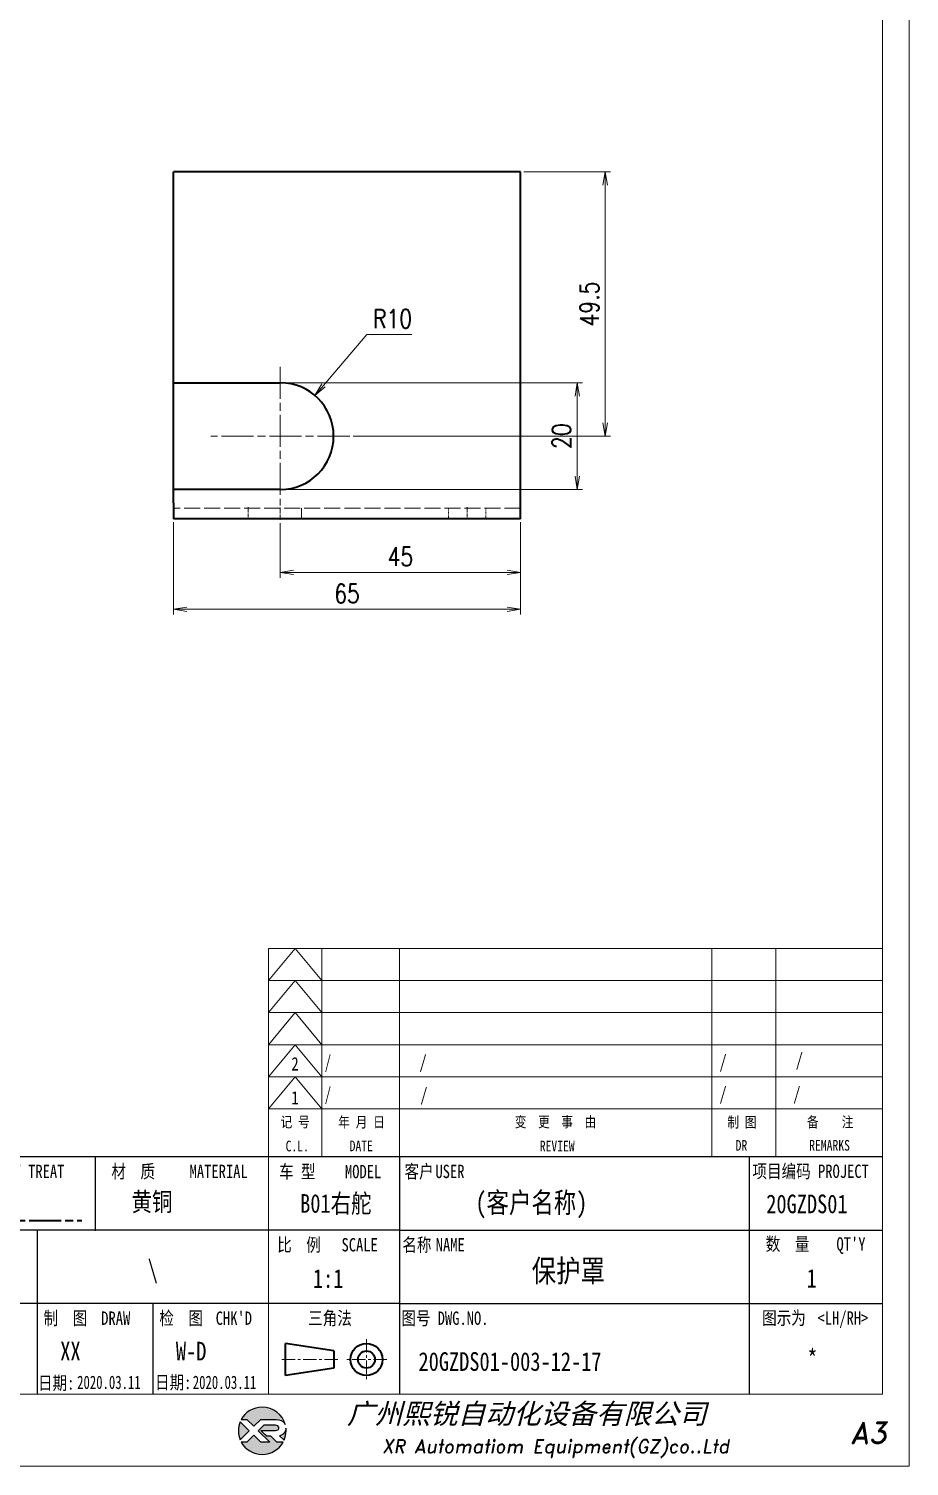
# Model space of a CAD drawing. Header units: inches. Extents: x 269 to 10986, y 1043 to 4337.
# Drawn here: x 7884.3 to 8049.2, y 1711.2 to 1980.6 of the extents above; entities that cross this region are included whole.
import ezdxf
from ezdxf.enums import TextEntityAlignment as Align

# ---------------------------------------------------------------- set-up
doc = ezdxf.new("R2010")
doc.units = ezdxf.units.IN
doc.header["$MEASUREMENT"] = 0
for name, pattern in [('AM_ISO02W050x2', [3.75, 3, -0.75]), ('AM_ISO08W050x2', [9, 6, -0.75, 1.5, -0.75]), ('CENTER', [2, 1.25, -0.25, 0.25, -0.25])]:
    doc.linetypes.add(name, pattern=pattern)
for name, color, linetype in [('DIM', 3, 'Continuous'), ('layer 1', 7, 'Continuous'), ('图\\M+19E79\\M+195B6\\M+18E9A', 7, 'Continuous'), ('图号', 7, 'Continuous'), ('图名', 7, 'Continuous'), ('数量', 7, 'Continuous'), ('材质', 7, 'Continuous'), ('表面处理', 7, 'Continuous'), ('车型', 7, 'Continuous')]:
    doc.layers.add(name, color=color, linetype=linetype)
for name, color, linetype, lineweight in [('中心线', 2, 'AM_ISO08W050x2', 18), ('图框', 7, 'Continuous', 18), ('标注线', 3, 'Continuous', 18), ('粗实线', 7, 'Continuous', 35), ('粗点划线', 6, 'AM_ISO08W050x2', 35), ('虚线', 1, 'AM_ISO02W050x2', 18)]:
    doc.layers.add(name, color=color, linetype=linetype, lineweight=lineweight)
doc.layers.add('打印', color=7, linetype='Continuous', lineweight=15, plot=False)
doc.layers.add('打印-禁用', color=7, linetype='Continuous', lineweight=15, plot=False)
doc.styles.add('DIM', font='romans.shx', dxfattribs={"width": 0.8, "bigfont": 'bigfont.shx'})
doc.styles.add('STYLE1', font='')
doc.styles.add('国标', font='simfang.ttf', dxfattribs={"width": 0.8})
doc.styles.add('标题\\M+18E9A', font='romand.shx', dxfattribs={"oblique": 10, "bigfont": 'bigfont.shx'})
doc.styles.get('STYLE1').set_extended_font_data('SimSun')
doc.dimstyles.new('XR 1-1$0', dxfattribs={"dimtxt": 3.5, "dimasz": 2.5, "dimexe": 1, "dimexo": 0.625, "dimgap": 1.2, "dimtad": 1, "dimzin": 9, "dimdsep": 46, "dimtxsty": 'DIM', "dimblk": 'OPEN', "dimcen": 0, "dimclrd": 8, "dimclre": 8, "dimclrt": 2, "dimazin": 2, "dimtfac": 0.5, "dimtmove": 0, "dimatfit": 3, "dimldrblk": 'OPEN', "dimfxl": 0, "dimtolj": 2, "dimlwd": 18, "dimlwe": 18, "dimarcsym": 0})
doc.dimstyles.new('XR 1-1$4', dxfattribs={"dimtxt": 3.5, "dimasz": 2.5, "dimexe": 1, "dimexo": 0.625, "dimgap": 1.2, "dimtad": 1, "dimtoh": 1, "dimdsep": 46, "dimtxsty": 'DIM', "dimblk": 'OPEN', "dimcen": 0, "dimclrd": 8, "dimclre": 8, "dimclrt": 2, "dimazin": 2, "dimtfac": 0.5, "dimtofl": 0, "dimtmove": 0, "dimatfit": 3, "dimldrblk": 'OPEN', "dimfxl": 0, "dimtolj": 2, "dimlwd": 18, "dimlwe": 18, "dimarcsym": 0})

# ---------------------------------------------------------------- blocks, each defined once
blk = doc.blocks.new('XR')
at = {"true_color": 0xfc8000}
h = blk.add_hatch(color=30, dxfattribs=at)
h.set_gradient(color1=(252, 128, 0), rotation=240, one_color=1, tint=1, name='INVCURVED')
edge = h.paths.add_edge_path()
edge.add_spline(control_points=[(-434.18, -5928.47), (-433.9, -5928.74), (-433.63, -5929.01), (-433.63, -5929.01), (-433.63, -5929.01), (-433.63, -5929.01), (-433.36, -5928.74), (-433.09, -5928.47)], knot_values=[0.5625, 0.5625, 0.5625, 0.5625, 0.625, 0.625, 0.625, 0.625, 0.6875, 0.6875, 0.6875, 0.6875], degree=3, periodic=0)
edge.add_spline(control_points=[(-433.09, -5928.47), (-432.82, -5928.2), (-432.54, -5927.93), (-432.54, -5927.93), (-432.54, -5927.93), (-432.54, -5927.93), (-432.04, -5927.93), (-431.53, -5927.93)], knot_values=[0.4375, 0.4375, 0.4375, 0.4375, 0.5, 0.5, 0.5, 0.5, 0.5625, 0.5625, 0.5625, 0.5625], degree=3, periodic=0)
edge.add_spline(control_points=[(-431.53, -5927.93), (-431.03, -5927.93), (-430.52, -5927.93), (-430.52, -5927.93), (-430.52, -5927.93), (-430, -5927.93), (-429.43, -5927.96), (-429.01, -5928.33)], knot_values=[0.25, 0.25, 0.25, 0.25, 0.3125, 0.3125, 0.3125, 0.3125, 0.4375, 0.4375, 0.4375, 0.4375], degree=3, periodic=0)
edge.add_spline(control_points=[(-429.01, -5928.33), (-428.88, -5928.44), (-428.78, -5928.59), (-428.71, -5928.75)], knot_values=[0.125, 0.125, 0.125, 0.125, 0.25, 0.25, 0.25, 0.25], degree=3, periodic=0)
edge.add_spline(control_points=[(-428.71, -5928.75), (-429.13, -5927.18), (-430.58, -5926.02), (-432.31, -5926.02)], knot_values=[0, 0, 0, 0, 0.125, 0.125, 0.125, 0.125], degree=3, periodic=0)
edge.add_spline(control_points=[(-432.31, -5926.02), (-433.72, -5926.02), (-434.94, -5926.79), (-435.58, -5927.93)], knot_values=[0.875, 0.875, 0.875, 0.875, 1, 1, 1, 1], degree=3, periodic=0)
edge.add_spline(control_points=[(-435.58, -5927.93), (-435.58, -5927.93), (-434.72, -5927.93), (-434.72, -5927.93), (-434.72, -5927.93), (-434.72, -5927.93), (-434.45, -5928.2), (-434.18, -5928.47)], knot_values=[0.6875, 0.6875, 0.6875, 0.6875, 0.8125, 0.8125, 0.8125, 0.8125, 0.875, 0.875, 0.875, 0.875], degree=3, periodic=0)
edge = h.paths.add_edge_path()
edge.add_spline(control_points=[(-434.79, -5929.26), (-435.04, -5929.02), (-435.34, -5928.72), (-435.54, -5928.53)], knot_values=[0.562504, 0.562504, 0.562504, 0.562504, 0.656252, 0.656252, 0.656252, 0.656252], degree=3, periodic=0)
edge.add_spline(control_points=[(-435.54, -5928.53), (-435.67, -5928.4), (-435.76, -5928.31), (-435.76, -5928.31), (-435.76, -5928.31), (-435.94, -5928.74), (-436.03, -5929.21), (-436.03, -5929.71)], knot_values=[0.25, 0.25, 0.25, 0.25, 0.312504, 0.312504, 0.312504, 0.312504, 0.562504, 0.562504, 0.562504, 0.562504], degree=3, periodic=0)
edge.add_spline(control_points=[(-436.03, -5929.71), (-436.03, -5930.2), (-435.94, -5930.67), (-435.76, -5931.1), (-435.76, -5931.1), (-435.4, -5930.75), (-435.05, -5930.4)], knot_values=[0.874998, 0.874998, 0.874998, 0.874998, 1.124998, 1.124998, 1.124998, 1.25, 1.25, 1.25, 1.25], degree=3, periodic=0)
edge.add_spline(control_points=[(-435.05, -5930.4), (-434.7, -5930.05), (-434.34, -5929.71), (-434.34, -5929.71), (-434.34, -5929.71), (-434.34, -5929.71), (-434.34, -5929.71), (-434.34, -5929.71)], knot_values=[0.749878, 0.749878, 0.749878, 0.749878, 0.874875, 0.874875, 0.874875, 0.874875, 0.874998, 0.874998, 0.874998, 0.874998], degree=3, periodic=0)
edge.add_spline(control_points=[(-434.34, -5929.71), (-434.34, -5929.71), (-434.34, -5929.71), (-434.34, -5929.71)], knot_values=[0.749634, 0.749634, 0.749634, 0.749634, 0.749817, 0.749817, 0.749817, 0.749817], degree=3, periodic=0)
edge.add_spline(control_points=[(-434.35, -5929.7), (-434.35, -5929.7), (-434.35, -5929.7), (-434.35, -5929.7)], knot_values=[0.738281, 0.738281, 0.738281, 0.738281, 0.742188, 0.742188, 0.742188, 0.742188], degree=3, periodic=0)
edge.add_spline(control_points=[(-434.35, -5929.7), (-434.36, -5929.69), (-434.37, -5929.68), (-434.38, -5929.67)], knot_values=[0.726563, 0.726563, 0.726563, 0.726563, 0.738281, 0.738281, 0.738281, 0.738281], degree=3, periodic=0)
edge.add_spline(control_points=[(-434.38, -5929.67), (-434.38, -5929.66), (-434.39, -5929.65), (-434.4, -5929.65)], knot_values=[0.718751, 0.718751, 0.718751, 0.718751, 0.726563, 0.726563, 0.726563, 0.726563], degree=3, periodic=0)
edge.add_spline(control_points=[(-434.4, -5929.65), (-434.42, -5929.63), (-434.45, -5929.6), (-434.47, -5929.58)], knot_values=[0.703126, 0.703126, 0.703126, 0.703126, 0.718751, 0.718751, 0.718751, 0.718751], degree=3, periodic=0)
edge.add_spline(control_points=[(-434.47, -5929.58), (-434.5, -5929.55), (-434.53, -5929.52), (-434.56, -5929.49)], knot_values=[0.687501, 0.687501, 0.687501, 0.687501, 0.703126, 0.703126, 0.703126, 0.703126], degree=3, periodic=0)
edge.add_spline(control_points=[(-434.56, -5929.49), (-434.63, -5929.42), (-434.71, -5929.35), (-434.79, -5929.26)], knot_values=[0.656252, 0.656252, 0.656252, 0.656252, 0.687501, 0.687501, 0.687501, 0.687501], degree=3, periodic=0)
at = {"true_color": 0x0348ff}
h = blk.add_hatch(color=160, dxfattribs=at)
h.set_gradient(color1=(3, 72, 255), color2=(0, 41, 153), one_color=1, tint=0.3, name='HEMISPHERICAL')
edge = h.paths.add_edge_path()
edge.add_spline(control_points=[(-432.54, -5929.67), (-432.26, -5929.95), (-431.94, -5930.23), (-431.66, -5930.51), (-431.66, -5930.51), (-431.66, -5930.51), (-431.66, -5930.51), (-431.66, -5930.51)], knot_values=[0.736842, 0.736842, 0.736842, 0.736842, 0.789474, 0.789474, 0.789474, 0.789474, 0.802633, 0.802633, 0.802633, 0.802633], degree=3, periodic=0)
edge.add_spline(control_points=[(-431.66, -5930.51), (-431.65, -5930.51), (-431.65, -5930.52), (-431.65, -5930.52)], knot_values=[0.802633, 0.802633, 0.802633, 0.802633, 0.815791, 0.815791, 0.815791, 0.815791], degree=3, periodic=0)
edge.add_spline(control_points=[(-431.65, -5930.52), (-431.64, -5930.53), (-431.64, -5930.53), (-431.64, -5930.53)], knot_values=[0.815791, 0.815791, 0.815791, 0.815791, 0.82237, 0.82237, 0.82237, 0.82237], degree=3, periodic=0)
edge.add_spline(control_points=[(-431.64, -5930.53), (-431.64, -5930.53), (-431.64, -5930.53), (-431.63, -5930.54)], knot_values=[0.82237, 0.82237, 0.82237, 0.82237, 0.828949, 0.828949, 0.828949, 0.828949], degree=3, periodic=0)
edge.add_spline(control_points=[(-431.63, -5930.54), (-431.63, -5930.54), (-431.63, -5930.54), (-431.63, -5930.54), (-431.63, -5930.54), (-431.63, -5930.54), (-431.59, -5930.54), (-431.52, -5930.54)], knot_values=[0.841901, 0.841901, 0.841901, 0.841901, 0.842105, 0.842105, 0.842105, 0.842105, 0.855264, 0.855264, 0.855264, 0.855264], degree=3, periodic=0)
edge.add_spline(control_points=[(-431.52, -5930.54), (-431.46, -5930.54), (-431.38, -5930.54), (-431.3, -5930.54)], knot_values=[0.855264, 0.855264, 0.855264, 0.855264, 0.868422, 0.868422, 0.868422, 0.868422], degree=3, periodic=0)
edge.add_spline(control_points=[(-431.3, -5930.54), (-431.26, -5930.54), (-431.22, -5930.54), (-431.18, -5930.54)], knot_values=[0.868422, 0.868422, 0.868422, 0.868422, 0.875, 0.875, 0.875, 0.875], degree=3, periodic=0)
edge.add_spline(control_points=[(-431.18, -5930.54), (-431.14, -5930.54), (-431.1, -5930.54), (-431.07, -5930.54)], knot_values=[0.875, 0.875, 0.875, 0.875, 0.881579, 0.881579, 0.881579, 0.881579], degree=3, periodic=0)
edge.add_spline(control_points=[(-431.07, -5930.54), (-431.05, -5930.54), (-431.04, -5930.54), (-431.03, -5930.54)], knot_values=[0.881579, 0.881579, 0.881579, 0.881579, 0.884869, 0.884869, 0.884869, 0.884869], degree=3, periodic=0)
edge.add_spline(control_points=[(-431.03, -5930.54), (-431.02, -5930.54), (-431, -5930.54), (-431, -5930.54)], knot_values=[0.884869, 0.884869, 0.884869, 0.884869, 0.888158, 0.888158, 0.888158, 0.888158], degree=3, periodic=0)
edge.add_spline(control_points=[(-431, -5930.54), (-430.99, -5930.54), (-430.99, -5930.54), (-430.98, -5930.54)], knot_values=[0.888158, 0.888158, 0.888158, 0.888158, 0.889803, 0.889803, 0.889803, 0.889803], degree=3, periodic=0)
edge.add_spline(control_points=[(-430.98, -5930.54), (-430.98, -5930.54), (-430.98, -5930.54), (-430.97, -5930.54)], knot_values=[0.889803, 0.889803, 0.889803, 0.889803, 0.891447, 0.891447, 0.891447, 0.891447], degree=3, periodic=0)
edge.add_spline(control_points=[(-430.97, -5930.54), (-430.97, -5930.54), (-430.97, -5930.54), (-430.97, -5930.54)], knot_values=[0.891447, 0.891447, 0.891447, 0.891447, 0.89227, 0.89227, 0.89227, 0.89227], degree=3, periodic=0)
edge.add_spline(control_points=[(-430.97, -5930.54), (-430.97, -5930.54), (-430.97, -5930.54), (-430.97, -5930.54)], knot_values=[0.89227, 0.89227, 0.89227, 0.89227, 0.893092, 0.893092, 0.893092, 0.893092], degree=3, periodic=0)
edge.add_spline(control_points=[(-430.97, -5930.54), (-430.97, -5930.54), (-430.97, -5930.54), (-430.97, -5930.54)], knot_values=[0.893092, 0.893092, 0.893092, 0.893092, 0.893503, 0.893503, 0.893503, 0.893503], degree=3, periodic=0)
edge.add_spline(control_points=[(-430.97, -5930.54), (-430.97, -5930.54), (-430.97, -5930.54), (-430.97, -5930.54)], knot_values=[0.893503, 0.893503, 0.893503, 0.893503, 0.893914, 0.893914, 0.893914, 0.893914], degree=3, periodic=0)
edge.add_spline(control_points=[(-430.97, -5930.54), (-430.97, -5930.54), (-430.97, -5930.54), (-430.97, -5930.54)], knot_values=[0.893914, 0.893914, 0.893914, 0.893914, 0.89412, 0.89412, 0.89412, 0.89412], degree=3, periodic=0)
edge.add_spline(control_points=[(-430.97, -5930.54), (-430.97, -5930.54), (-430.97, -5930.54), (-430.97, -5930.54)], knot_values=[0.89412, 0.89412, 0.89412, 0.89412, 0.894326, 0.894326, 0.894326, 0.894326], degree=3, periodic=0)
edge.add_spline(control_points=[(-430.97, -5930.54), (-430.97, -5930.54), (-430.97, -5930.54), (-430.97, -5930.54)], knot_values=[0.894428, 0.894428, 0.894428, 0.894428, 0.894531, 0.894531, 0.894531, 0.894531], degree=3, periodic=0)
edge.add_spline(control_points=[(-430.97, -5930.54), (-430.97, -5930.54), (-430.97, -5930.54), (-430.97, -5930.54)], knot_values=[0.894531, 0.894531, 0.894531, 0.894531, 0.894583, 0.894583, 0.894583, 0.894583], degree=3, periodic=0)
edge.add_spline(control_points=[(-430.97, -5930.54), (-430.97, -5930.54), (-430.97, -5930.54), (-430.97, -5930.54), (-430.97, -5930.54), (-430.97, -5930.54), (-430.73, -5930.78), (-430.49, -5931.01)], knot_values=[0.894685, 0.894685, 0.894685, 0.894685, 0.894737, 0.894737, 0.894737, 0.894737, 0.921052, 0.921052, 0.921052, 0.921052], degree=3, periodic=0)
edge.add_spline(control_points=[(-430.49, -5931.01), (-430.26, -5931.24), (-430.02, -5931.48), (-430.02, -5931.48)], knot_values=[0.921052, 0.921052, 0.921052, 0.921052, 0.947368, 0.947368, 0.947368, 0.947368], degree=3, periodic=0)
edge.add_spline(control_points=[(-430.02, -5931.48), (-430.02, -5931.48), (-430.02, -5931.48), (-430.02, -5931.48)], knot_values=[0.947522, 0.947522, 0.947522, 0.947522, 0.947573, 0.947573, 0.947573, 0.947573], degree=3, periodic=0)
edge.add_spline(control_points=[(-430.02, -5931.48), (-430.02, -5931.48), (-430.02, -5931.48), (-430.02, -5931.48)], knot_values=[0.947573, 0.947573, 0.947573, 0.947573, 0.947676, 0.947676, 0.947676, 0.947676], degree=3, periodic=0)
edge.add_spline(control_points=[(-430.02, -5931.48), (-430.02, -5931.48), (-430.02, -5931.48), (-430.02, -5931.48)], knot_values=[0.947676, 0.947676, 0.947676, 0.947676, 0.947779, 0.947779, 0.947779, 0.947779], degree=3, periodic=0)
edge.add_spline(control_points=[(-430.02, -5931.48), (-430.02, -5931.48), (-430.02, -5931.48), (-430.02, -5931.48)], knot_values=[0.947779, 0.947779, 0.947779, 0.947779, 0.947984, 0.947984, 0.947984, 0.947984], degree=3, periodic=0)
edge.add_spline(control_points=[(-430.02, -5931.48), (-430.02, -5931.48), (-430.02, -5931.48), (-430.02, -5931.48)], knot_values=[0.947984, 0.947984, 0.947984, 0.947984, 0.94819, 0.94819, 0.94819, 0.94819], degree=3, periodic=0)
edge.add_spline(control_points=[(-430.02, -5931.48), (-430.02, -5931.48), (-430.02, -5931.48), (-430.02, -5931.48)], knot_values=[0.94819, 0.94819, 0.94819, 0.94819, 0.948601, 0.948601, 0.948601, 0.948601], degree=3, periodic=0)
edge.add_spline(control_points=[(-430.02, -5931.48), (-430.02, -5931.48), (-430.02, -5931.48), (-430.02, -5931.48)], knot_values=[0.948601, 0.948601, 0.948601, 0.948601, 0.949012, 0.949012, 0.949012, 0.949012], degree=3, periodic=0)
edge.add_spline(control_points=[(-430.02, -5931.48), (-430.02, -5931.48), (-430.01, -5931.48), (-430.01, -5931.48)], knot_values=[0.949012, 0.949012, 0.949012, 0.949012, 0.949834, 0.949834, 0.949834, 0.949834], degree=3, periodic=0)
edge.add_spline(control_points=[(-430.01, -5931.48), (-430.01, -5931.48), (-430.01, -5931.48), (-430.01, -5931.48)], knot_values=[0.949834, 0.949834, 0.949834, 0.949834, 0.950657, 0.950657, 0.950657, 0.950657], degree=3, periodic=0)
edge.add_spline(control_points=[(-430.01, -5931.48), (-430.01, -5931.48), (-430, -5931.48), (-430, -5931.48)], knot_values=[0.950657, 0.950657, 0.950657, 0.950657, 0.952301, 0.952301, 0.952301, 0.952301], degree=3, periodic=0)
edge.add_spline(control_points=[(-430, -5931.48), (-429.99, -5931.48), (-429.98, -5931.48), (-429.98, -5931.48)], knot_values=[0.952301, 0.952301, 0.952301, 0.952301, 0.953946, 0.953946, 0.953946, 0.953946], degree=3, periodic=0)
edge.add_spline(control_points=[(-429.98, -5931.48), (-429.96, -5931.48), (-429.95, -5931.48), (-429.93, -5931.48)], knot_values=[0.953946, 0.953946, 0.953946, 0.953946, 0.957236, 0.957236, 0.957236, 0.957236], degree=3, periodic=0)
edge.add_spline(control_points=[(-429.93, -5931.48), (-429.91, -5931.48), (-429.89, -5931.48), (-429.87, -5931.48)], knot_values=[0.957236, 0.957236, 0.957236, 0.957236, 0.960525, 0.960525, 0.960525, 0.960525], degree=3, periodic=0)
edge.add_spline(control_points=[(-429.87, -5931.48), (-429.82, -5931.48), (-429.77, -5931.48), (-429.71, -5931.48)], knot_values=[0.960525, 0.960525, 0.960525, 0.960525, 0.967104, 0.967104, 0.967104, 0.967104], degree=3, periodic=0)
edge.add_spline(control_points=[(-429.71, -5931.48), (-429.65, -5931.48), (-429.59, -5931.48), (-429.53, -5931.48)], knot_values=[0.967104, 0.967104, 0.967104, 0.967104, 0.973683, 0.973683, 0.973683, 0.973683], degree=3, periodic=0)
edge.add_spline(control_points=[(-429.53, -5931.48), (-429.41, -5931.48), (-429.29, -5931.48), (-429.19, -5931.48)], knot_values=[0.973683, 0.973683, 0.973683, 0.973683, 0.98684, 0.98684, 0.98684, 0.98684], degree=3, periodic=0)
edge.add_spline(control_points=[(-429.19, -5931.48), (-429.1, -5931.48), (-429.04, -5931.48), (-429.04, -5931.48), (-429.67, -5932.62), (-430.9, -5933.39), (-432.31, -5933.39)], knot_values=[0.98684, 0.98684, 0.98684, 0.98684, 1, 1, 1, 1.052632, 1.052632, 1.052632, 1.052632], degree=3, periodic=0)
edge.add_spline(control_points=[(-432.31, -5933.39), (-433.72, -5933.39), (-434.94, -5932.62), (-435.58, -5931.48), (-435.58, -5931.48), (-435.58, -5931.48), (-435.36, -5931.48), (-435.15, -5931.48)], knot_values=[0.052632, 0.052632, 0.052632, 0.052632, 0.105263, 0.105263, 0.105263, 0.105263, 0.131579, 0.131579, 0.131579, 0.131579], degree=3, periodic=0)
edge.add_spline(control_points=[(-435.15, -5931.48), (-434.93, -5931.48), (-434.72, -5931.48), (-434.72, -5931.48), (-434.72, -5931.48), (-434.72, -5931.48), (-434.45, -5931.21), (-434.18, -5930.94)], knot_values=[0.131579, 0.131579, 0.131579, 0.131579, 0.157895, 0.157895, 0.157895, 0.157895, 0.184211, 0.184211, 0.184211, 0.184211], degree=3, periodic=0)
edge.add_spline(control_points=[(-434.18, -5930.94), (-433.9, -5930.67), (-433.63, -5930.4), (-433.63, -5930.4), (-433.63, -5930.4), (-433.63, -5930.4), (-433.36, -5930.67), (-433.09, -5930.94)], knot_values=[0.184211, 0.184211, 0.184211, 0.184211, 0.210526, 0.210526, 0.210526, 0.210526, 0.236842, 0.236842, 0.236842, 0.236842], degree=3, periodic=0)
edge.add_spline(control_points=[(-433.09, -5930.94), (-432.82, -5931.21), (-432.54, -5931.48), (-432.54, -5931.48), (-432.54, -5931.48), (-432.54, -5931.48), (-432.19, -5931.48), (-431.83, -5931.48)], knot_values=[0.236842, 0.236842, 0.236842, 0.236842, 0.263158, 0.263158, 0.263158, 0.263158, 0.289474, 0.289474, 0.289474, 0.289474], degree=3, periodic=0)
edge.add_spline(control_points=[(-431.83, -5931.48), (-431.48, -5931.48), (-431.12, -5931.48), (-431.12, -5931.48), (-431.12, -5931.48), (-431.12, -5931.48), (-431.57, -5931.03), (-432.02, -5930.59)], knot_values=[0.289474, 0.289474, 0.289474, 0.289474, 0.315789, 0.315789, 0.315789, 0.315789, 0.342105, 0.342105, 0.342105, 0.342105], degree=3, periodic=0)
edge.add_spline(control_points=[(-432.02, -5930.59), (-432.47, -5930.15), (-432.92, -5929.71), (-432.92, -5929.71), (-432.92, -5929.71), (-432.92, -5929.71), (-432.71, -5929.5), (-432.5, -5929.29)], knot_values=[0.342105, 0.342105, 0.342105, 0.342105, 0.368421, 0.368421, 0.368421, 0.368421, 0.394737, 0.394737, 0.394737, 0.394737], degree=3, periodic=0)
edge.add_spline(control_points=[(-432.5, -5929.29), (-432.3, -5929.09), (-432.09, -5928.88), (-432.09, -5928.88)], knot_values=[0.394737, 0.394737, 0.394737, 0.394737, 0.421053, 0.421053, 0.421053, 0.421053], degree=3, periodic=0)
edge.add_spline(control_points=[(-432.09, -5928.88), (-432.09, -5928.88), (-432.06, -5928.86), (-432.06, -5928.86)], knot_values=[0.421053, 0.421053, 0.421053, 0.421053, 0.473684, 0.473684, 0.473684, 0.473684], degree=3, periodic=0)
edge.add_spline(control_points=[(-432.06, -5928.86), (-432.06, -5928.86), (-432.06, -5928.86), (-432.06, -5928.86), (-432.06, -5928.86), (-432.06, -5928.86), (-430.4, -5928.86), (-430.26, -5928.86)], knot_values=[0.473684, 0.473684, 0.473684, 0.473684, 0.473684, 0.473684, 0.473684, 0.473684, 0.526316, 0.526316, 0.526316, 0.526316], degree=3, periodic=0)
edge.add_spline(control_points=[(-430.26, -5928.86), (-429.54, -5928.86), (-429.62, -5929.4), (-429.83, -5929.55)], knot_values=[0.526316, 0.526316, 0.526316, 0.526316, 0.578947, 0.578947, 0.578947, 0.578947], degree=3, periodic=0)
edge.add_spline(control_points=[(-429.83, -5929.55), (-429.94, -5929.62), (-430.08, -5929.65), (-430.26, -5929.65), (-430.26, -5929.65), (-430.26, -5929.65), (-430.48, -5929.65), (-430.71, -5929.66)], knot_values=[0.578947, 0.578947, 0.578947, 0.578947, 0.631579, 0.631579, 0.631579, 0.631579, 0.657895, 0.657895, 0.657895, 0.657895], degree=3, periodic=0)
edge.add_spline(control_points=[(-430.71, -5929.66), (-430.93, -5929.66), (-431.15, -5929.67), (-431.15, -5929.67), (-431.15, -5929.67), (-431.15, -5929.67), (-432.54, -5929.67), (-432.54, -5929.67)], knot_values=[0.657895, 0.657895, 0.657895, 0.657895, 0.684211, 0.684211, 0.684211, 0.684211, 0.736842, 0.736842, 0.736842, 0.736842], degree=3, periodic=0)
edge = h.paths.add_edge_path()
edge.add_spline(control_points=[(-428.6, -5929.32), (-428.61, -5929.67), (-428.76, -5930), (-429.06, -5930.22)], knot_values=[0.8, 0.8, 0.8, 0.8, 1, 1, 1, 1], degree=3, periodic=0)
edge.add_spline(control_points=[(-429.06, -5930.22), (-429.22, -5930.34), (-429.41, -5930.43), (-429.61, -5930.48)], knot_values=[0.6, 0.6, 0.6, 0.6, 0.8, 0.8, 0.8, 0.8], degree=3, periodic=0)
edge.add_spline(control_points=[(-429.61, -5930.48), (-429.61, -5930.48), (-428.9, -5931.19), (-428.9, -5931.19), (-428.9, -5931.19), (-428.69, -5930.73), (-428.58, -5930.23), (-428.58, -5929.71)], knot_values=[0.2, 0.2, 0.2, 0.2, 0.4, 0.4, 0.4, 0.4, 0.6, 0.6, 0.6, 0.6], degree=3, periodic=0)
edge.add_spline(control_points=[(-428.58, -5929.71), (-428.58, -5929.58), (-428.59, -5929.45), (-428.6, -5929.32)], knot_values=[0, 0, 0, 0, 0.2, 0.2, 0.2, 0.2], degree=3, periodic=0)
at = {"layer": 'layer 1', "color": 30}
for points, knots in [([(-432.31, -5926.02), (-430.58, -5926.02), (-429.13, -5927.18), (-428.71, -5928.75), (-428.71, -5928.75), (-428.78, -5928.59), (-428.88, -5928.44), (-429.01, -5928.33), (-429.01, -5928.33), (-429.43, -5927.96), (-430, -5927.93), (-430.52, -5927.93), (-430.52, -5927.93), (-430.52, -5927.93), (-432.54, -5927.93), (-432.54, -5927.93), (-432.54, -5927.93), (-432.54, -5927.93), (-433.63, -5929.01), (-433.63, -5929.01), (-433.63, -5929.01), (-433.63, -5929.01), (-434.72, -5927.93), (-434.72, -5927.93), (-434.72, -5927.93), (-434.72, -5927.93), (-435.58, -5927.93), (-435.58, -5927.93), (-435.58, -5927.93), (-434.94, -5926.79), (-433.72, -5926.02), (-432.31, -5926.02)], [0, 0, 0, 0, 0.125, 0.125, 0.125, 0.125, 0.25, 0.25, 0.25, 0.25, 0.375, 0.375, 0.375, 0.375, 0.5, 0.5, 0.5, 0.5, 0.625, 0.625, 0.625, 0.625, 0.75, 0.75, 0.75, 0.75, 0.875, 0.875, 0.875, 0.875, 1, 1, 1, 1]), ([(-435.76, -5931.1), (-435.94, -5930.67), (-436.03, -5930.2), (-436.03, -5929.71), (-436.03, -5929.71), (-436.03, -5929.21), (-435.94, -5928.74), (-435.76, -5928.31), (-435.76, -5928.31), (-435.76, -5928.31), (-434.34, -5929.71), (-434.34, -5929.71), (-434.34, -5929.71), (-434.34, -5929.71), (-435.76, -5931.1), (-435.76, -5931.1)], [0, 0, 0, 0, 0.25, 0.25, 0.25, 0.25, 0.5, 0.5, 0.5, 0.5, 0.75, 0.75, 0.75, 0.75, 1, 1, 1, 1])]:
    blk.add_open_spline(points, degree=3, knots=knots, dxfattribs=at)
at = {"layer": 'layer 1', "color": 154}
for points, knots in [([(-429.04, -5931.48), (-429.67, -5932.62), (-430.9, -5933.39), (-432.31, -5933.39), (-432.31, -5933.39), (-433.72, -5933.39), (-434.94, -5932.62), (-435.58, -5931.48), (-435.58, -5931.48), (-435.58, -5931.48), (-434.72, -5931.48), (-434.72, -5931.48), (-434.72, -5931.48), (-434.72, -5931.48), (-433.63, -5930.4), (-433.63, -5930.4), (-433.63, -5930.4), (-433.63, -5930.4), (-432.54, -5931.48), (-432.54, -5931.48), (-432.54, -5931.48), (-432.54, -5931.48), (-431.12, -5931.48), (-431.12, -5931.48), (-431.12, -5931.48), (-431.12, -5931.48), (-432.92, -5929.71), (-432.92, -5929.71), (-432.92, -5929.71), (-432.92, -5929.71), (-432.09, -5928.88), (-432.09, -5928.88), (-432.09, -5928.88), (-432.09, -5928.88), (-432.06, -5928.86), (-432.06, -5928.86), (-432.06, -5928.86), (-432.06, -5928.86), (-430.4, -5928.86), (-430.26, -5928.86), (-430.26, -5928.86), (-429.54, -5928.86), (-429.62, -5929.4), (-429.83, -5929.55), (-429.83, -5929.55), (-429.94, -5929.62), (-430.08, -5929.65), (-430.26, -5929.65), (-430.26, -5929.65), (-430.26, -5929.65), (-431.15, -5929.67), (-431.15, -5929.67), (-431.15, -5929.67), (-431.15, -5929.67), (-432.54, -5929.67), (-432.54, -5929.67), (-432.54, -5929.67), (-432.26, -5929.95), (-431.94, -5930.23), (-431.66, -5930.51), (-431.66, -5930.51), (-431.66, -5930.51), (-431.63, -5930.54), (-431.63, -5930.54), (-431.63, -5930.54), (-431.63, -5930.54), (-430.97, -5930.54), (-430.97, -5930.54), (-430.97, -5930.54), (-430.97, -5930.54), (-430.02, -5931.48), (-430.02, -5931.48), (-430.02, -5931.48), (-430.02, -5931.48), (-429.04, -5931.48), (-429.04, -5931.48)], [0, 0, 0, 0, 0.052632, 0.052632, 0.052632, 0.052632, 0.105263, 0.105263, 0.105263, 0.105263, 0.157895, 0.157895, 0.157895, 0.157895, 0.210526, 0.210526, 0.210526, 0.210526, 0.263158, 0.263158, 0.263158, 0.263158, 0.315789, 0.315789, 0.315789, 0.315789, 0.368421, 0.368421, 0.368421, 0.368421, 0.421053, 0.421053, 0.421053, 0.421053, 0.473684, 0.473684, 0.473684, 0.473684, 0.526316, 0.526316, 0.526316, 0.526316, 0.578947, 0.578947, 0.578947, 0.578947, 0.631579, 0.631579, 0.631579, 0.631579, 0.684211, 0.684211, 0.684211, 0.684211, 0.736842, 0.736842, 0.736842, 0.736842, 0.789474, 0.789474, 0.789474, 0.789474, 0.842105, 0.842105, 0.842105, 0.842105, 0.894737, 0.894737, 0.894737, 0.894737, 0.947368, 0.947368, 0.947368, 0.947368, 1, 1, 1, 1]), ([(-428.6, -5929.32), (-428.59, -5929.45), (-428.58, -5929.58), (-428.58, -5929.71), (-428.58, -5929.71), (-428.58, -5930.23), (-428.69, -5930.73), (-428.9, -5931.19), (-428.9, -5931.19), (-428.9, -5931.19), (-429.61, -5930.48), (-429.61, -5930.48), (-429.61, -5930.48), (-429.41, -5930.43), (-429.22, -5930.34), (-429.06, -5930.22), (-429.06, -5930.22), (-428.76, -5930), (-428.61, -5929.67), (-428.6, -5929.32)], [0, 0, 0, 0, 0.2, 0.2, 0.2, 0.2, 0.4, 0.4, 0.4, 0.4, 0.6, 0.6, 0.6, 0.6, 0.8, 0.8, 0.8, 0.8, 1, 1, 1, 1])]:
    blk.add_open_spline(points, degree=3, knots=knots, dxfattribs=at)
blk = doc.blocks.new('GZDEH零件A3图框V01版')
at = {"layer": '中心线', "color": 1, "linetype": 'CENTER', "lineweight": 5, "ltscale": 2}
for p, q in [((3175.82, -1822.66), (3175.82, -1830.26)), ((3170.49, -1826.46), (3159.89, -1826.46)), ((3179.62, -1826.46), (3172.02, -1826.46))]:
    blk.add_line(p, q, dxfattribs=at)
at = {"layer": '图\\M+19E79\\M+195B6\\M+18E9A', "color": 7}
blk.add_line((3272.49, -1788.46), (3092.49, -1788.46), dxfattribs=at)
at = {"layer": '图\\M+19E79\\M+195B6\\M+18E9A', "color": 9}
for p, q in [((3272.49, -1788.46), (3092.49, -1788.46)), ((3124.99, -1788.46), (3124.99, -1802.35)), ((3181.99, -1788.46), (3181.99, -1832.96)), ((3247.49, -1788.46), (3247.49, -1832.96)), ((3181.99, -1802.21), (3092.49, -1802.21)), ((3114.17, -1802.21), (3114.17, -1815.96)), ((3181.99, -1802.21), (3272.49, -1802.21)), ((3181.99, -1815.96), (3092.49, -1815.96)), ((3114.17, -1815.96), (3114.17, -1832.96)), ((3114.17, -1815.96), (3114.17, -1832.96)), ((3135.83, -1815.96), (3135.83, -1832.96)), ((3135.83, -1815.96), (3135.83, -1832.96)), ((3181.99, -1815.96), (3272.49, -1815.96))]:
    blk.add_line(p, q, dxfattribs=at)
at = {"layer": '图框', "linetype": 'Continuous'}
for p, q in [((3272.49, -1832.96), (3272.49, -1554.46)), ((3157.49, -1749.46), (3272.49, -1749.46)), ((3157.49, -1832.96), (3157.49, -1749.46)), ((2882.49, -1832.96), (3272.49, -1832.96))]:
    blk.add_line(p, q, dxfattribs=at)
at = {"layer": '图框', "color": 9}
for p, q in [((3157.49, -1755.46), (3162.49, -1749.46)), ((3162.49, -1749.46), (3167.49, -1755.46)), ((3167.49, -1788.46), (3167.49, -1749.46)), ((3240.49, -1788.46), (3240.49, -1749.46)), ((3252.49, -1749.46), (3252.49, -1788.46)), ((3157.49, -1755.46), (3272.49, -1755.46)), ((3157.49, -1761.46), (3162.49, -1755.46)), ((3162.49, -1755.46), (3167.49, -1761.46)), ((3157.49, -1761.46), (3272.49, -1761.46)), ((3157.49, -1767.46), (3162.49, -1761.46)), ((3162.49, -1761.46), (3167.49, -1767.46)), ((3157.49, -1767.46), (3272.49, -1767.46)), ((3157.49, -1773.46), (3162.49, -1767.46)), ((3162.49, -1767.46), (3167.49, -1773.46)), ((3157.49, -1773.46), (3272.49, -1773.46)), ((3157.49, -1779.46), (3162.49, -1773.46)), ((3162.49, -1773.46), (3167.49, -1779.46)), ((3157.49, -1779.46), (3272.49, -1779.46))]:
    blk.add_line(p, q, dxfattribs=at)
at = {"layer": '图框', "color": 9, "linetype": 'Continuous'}
blk.add_line((3181.99, -1749.46), (3181.99, -1832.96), dxfattribs=at)
at = {"layer": '图框', "color": 2, "linetype": 'ByBlock', "lineweight": 35}
for p, q in [((3169.69, -1824.86), (3160.69, -1823.46)), ((3160.69, -1829.46), (3160.69, -1823.46)), ((3169.69, -1824.86), (3169.69, -1828.06)), ((3169.69, -1828.06), (3160.69, -1829.46))]:
    blk.add_line(p, q, dxfattribs=at)
for radius in [3, 1.6]:
    blk.add_circle((3175.82, -1826.46), radius, dxfattribs=at)
at = {"layer": '打印-禁用', "linetype": 'Continuous'}
for p, q in [((3277.49, -1846.46), (3277.49, -1549.46)), ((2857.49, -1846.46), (3277.49, -1846.46))]:
    blk.add_line(p, q, dxfattribs=at)
at = {"layer": 'DIM', "xscale": 1.199999999999818, "yscale": 1.199999999999818, "zscale": 1.199999999999818}
blk.add_blockref('XR', (3675.07, 5275.84), dxfattribs=at)
at = {"layer": '图\\M+19E79\\M+195B6\\M+18E9A', "color": 9, "style": '国标', "width": 0.8}
for s, p in [('HEAT TREAT', (3112.45, -1792.46)), ('MATERIAL', (3148.14, -1792.46)), ('客户', (3185.68, -1792.46)), ('USER', (3191.46, -1792.46)), ('制  图', (3119.43, -1819.96)), ('检  图', (3141.11, -1819.96)), ('日期:', (3117.71, -1832.1)), ('日期:', (3139.62, -1832))]:
    blk.add_text(s, height=2.5, dxfattribs=at).set_placement(p, align=Align.CENTER)
for s, p in [('材  质', (3128.04, -1792.46)), ('项目编码 PROJECT', (3248.13, -1792.43)), ('比  例\u3000', (3159.1, -1806.21)), ('SCALE', (3171.15, -1806.21)), ('名称\u3000', (3182.54, -1806.21)), ('NAME', (3188.8, -1806.21)), ('数  量', (3250.61, -1806.05)), ("QT'Y ", (3263.86, -1806.05)), (' DRAW', (3124.78, -1819.96)), ("CHK'D", (3147.58, -1819.96)), ('三角法', (3164.9, -1819.96)), ('图号', (3182.36, -1819.96)), ('DWG.NO.', (3189.16, -1819.96)), ('图示为', (3249.94, -1819.93)), ('<LH/RH>', (3260.31, -1819.93))]:
    blk.add_text(s, height=2.5, dxfattribs=at).set_placement(p)
for s, p in [('车 型', (3162.87, -1791.2)), ('MODEL', (3175.2, -1791.24))]:
    blk.add_text(s, height=2.5, dxfattribs=at).set_placement(p, align=Align.MIDDLE)
at = {"layer": '图\\M+19E79\\M+195B6\\M+18E9A', "color": 7, "lineweight": -3, "style": 'STYLE1', "oblique": 15}
blk.add_text('广州熙锐自动化设备有限公司 ', height=3.8, dxfattribs=at).set_placement((3172.16, -1838.51))
at = {"layer": '图\\M+19E79\\M+195B6\\M+18E9A', "color": 7, "style": '标题\\M+18E9A', "oblique": 10}
for s, height, p in [('A3', 4, (3269.91, -1840.2)), ('XR Automatiom Equipment(GZ)co..Ltd', 2.5, (3211.26, -1842.9))]:
    blk.add_text(s, height=height, dxfattribs=at).set_placement(p, align=Align.MIDDLE)
at = {"layer": '图框', "color": 9, "style": '国标', "width": 0.8}
for s, p in [('记 号', (3162.47, -1782.94)), ('年 月 日', (3174.9, -1782.98)), ('变  更  事  由', (3211.24, -1782.93)), ('C.L.', (3162.86, -1787.45)), ('DATE', (3174.85, -1787.42)), ('REVIEW', (3211.55, -1787.45))]:
    blk.add_text(s, height=2, dxfattribs=at).set_placement(p, align=Align.CENTER)
for s, p in [('制 图', (3246.15, -1781.95)), ('备    注', (3262.68, -1781.92)), ('DR', (3246.06, -1786.34)), ('REMARKS', (3262.57, -1786.32))]:
    blk.add_text(s, height=2, dxfattribs=at).set_placement(p, align=Align.MIDDLE)
blk = doc.blocks.new('DEH A3')
at = {"layer": '图框'}
blk.add_blockref('GZDEH零件A3图框V01版', (-2857.49, 1846.46), dxfattribs=at)
blk = doc.blocks.new('_Open')
at = {"color": 0, "linetype": 'ByBlock', "lineweight": -2}
for p, q in [((-1, 0.17), (0, 0)), ((-1, -0.17), (0, 0)), ((0, 0), (-1, 0))]:
    blk.add_line(p, q, dxfattribs=at)
blk = doc.blocks.new('*D693')
at = {"layer": 'Defpoints', "color": 0, "transparency": 16777216}
for p in [(7911.37, 1888.77), (7976.37, 1888.77), (7976.37, 1871.82)]:
    blk.add_point(p, dxfattribs=at)
at = {"layer": '标注线', "color": 8, "lineweight": 18, "transparency": 16777216}
for p, q in [((7911.37, 1888.14), (7911.37, 1870.82)), ((7976.37, 1888.14), (7976.37, 1870.82)), ((7913.87, 1871.82), (7973.87, 1871.82))]:
    blk.add_line(p, q, dxfattribs=at)
at = {"layer": '标注线', "color": 8, "lineweight": 18, "transparency": 16777216, "xscale": 2.5, "yscale": 2.5, "zscale": 2.5, "rotation": 180}
blk.add_blockref('_Open', (7911.37, 1871.82), dxfattribs=at)
at = {"layer": '标注线', "color": 8, "lineweight": 18, "transparency": 16777216, "xscale": 2.5, "yscale": 2.5, "zscale": 2.5}
blk.add_blockref('_Open', (7976.37, 1871.82), dxfattribs=at)
at = {"layer": '标注线', "color": 2, "transparency": 16777216, "insert": (7943.87, 1874.77), "char_height": 3.5, "attachment_point": 5, "style": 'DIM'}
blk.add_mtext('\\A2;65', dxfattribs=at)
blk = doc.blocks.new('*D694')
at = {"layer": 'Defpoints', "color": 0, "transparency": 16777216}
for p in [(7931.37, 1888.57), (7976.37, 1882.21), (7976.37, 1878.74)]:
    blk.add_point(p, dxfattribs=at)
at = {"layer": '标注线', "color": 8, "lineweight": 18, "transparency": 16777216}
for p, q in [((7931.37, 1887.94), (7931.37, 1877.74)), ((7976.37, 1881.59), (7976.37, 1877.74)), ((7933.87, 1878.74), (7973.87, 1878.74))]:
    blk.add_line(p, q, dxfattribs=at)
at = {"layer": '标注线', "color": 8, "lineweight": 18, "transparency": 16777216, "xscale": 2.5, "yscale": 2.5, "zscale": 2.5, "rotation": 180}
blk.add_blockref('_Open', (7931.37, 1878.74), dxfattribs=at)
at = {"layer": '标注线', "color": 8, "lineweight": 18, "transparency": 16777216, "xscale": 2.5, "yscale": 2.5, "zscale": 2.5}
blk.add_blockref('_Open', (7976.37, 1878.74), dxfattribs=at)
at = {"layer": '标注线', "color": 2, "transparency": 16777216, "insert": (7953.87, 1881.69), "char_height": 3.5, "attachment_point": 5, "style": 'DIM'}
blk.add_mtext('\\A2;45', dxfattribs=at)
blk = doc.blocks.new('*D695')
at = {"layer": 'Defpoints', "color": 0, "transparency": 16777216}
for p in [(7976.37, 1953.77), (7992.21, 1953.77), (7944.37, 1904.27)]:
    blk.add_point(p, dxfattribs=at)
at = {"layer": '标注线', "color": 8, "lineweight": 18, "transparency": 16777216}
for p, q in [((7976.99, 1953.77), (7993.21, 1953.77)), ((7992.21, 1906.77), (7992.21, 1951.27)), ((7944.99, 1904.27), (7993.21, 1904.27))]:
    blk.add_line(p, q, dxfattribs=at)
at = {"layer": '标注线', "color": 8, "lineweight": 18, "transparency": 16777216, "xscale": 2.5, "yscale": 2.5, "zscale": 2.5}
for p, rotation in [((7992.21, 1953.77), 90), ((7992.21, 1904.27), 270)]:
    blk.add_blockref('_Open', p, dxfattribs=dict(at, rotation=rotation))
at = {"layer": '标注线', "color": 2, "transparency": 16777216, "insert": (7989.26, 1929.02), "char_height": 3.5, "attachment_point": 5, "rotation": 90, "style": 'DIM'}
blk.add_mtext('\\A2;49.5', dxfattribs=at)
blk = doc.blocks.new('*D696')
at = {"layer": 'Defpoints', "color": 0, "transparency": 16777216}
for p in [(7931.37, 1914.27), (7931.37, 1894.27), (7987, 1894.27)]:
    blk.add_point(p, dxfattribs=at)
at = {"layer": '标注线', "color": 8, "lineweight": 18, "transparency": 16777216}
for p, q in [((7931.99, 1914.27), (7988, 1914.27)), ((7987, 1911.77), (7987, 1896.77)), ((7931.99, 1894.27), (7988, 1894.27))]:
    blk.add_line(p, q, dxfattribs=at)
at = {"layer": '标注线', "color": 8, "lineweight": 18, "transparency": 16777216, "xscale": 2.5, "yscale": 2.5, "zscale": 2.5}
for p, rotation in [((7987, 1914.27), 90), ((7987, 1894.27), 270)]:
    blk.add_blockref('_Open', p, dxfattribs=dict(at, rotation=rotation))
at = {"layer": '标注线', "color": 2, "transparency": 16777216, "insert": (7984.05, 1904.27), "char_height": 3.5, "attachment_point": 5, "rotation": 90, "style": 'DIM'}
blk.add_mtext('\\A2;20', dxfattribs=at)
blk = doc.blocks.new('*D697')
at = {"layer": 'Defpoints', "color": 0, "transparency": 16777216}
for p in [(7937.85, 1911.88), (7931.37, 1904.27)]:
    blk.add_point(p, dxfattribs=at)
at = {"layer": '标注线', "color": 8, "lineweight": 18, "transparency": 16777216}
for p, q in [((7947.59, 1923.33), (7939.47, 1913.79)), ((7955.99, 1923.33), (7947.59, 1923.33))]:
    blk.add_line(p, q, dxfattribs=at)
at = {"layer": '标注线', "color": 8, "lineweight": 18, "transparency": 16777216, "xscale": 2.5, "yscale": 2.5, "zscale": 2.5, "rotation": 229.5969349926017}
blk.add_blockref('_Open', (7937.85, 1911.88), dxfattribs=at)
at = {"layer": '标注线', "color": 2, "transparency": 16777216, "insert": (7952.39, 1926.28), "char_height": 3.5, "attachment_point": 5, "style": 'DIM'}
blk.add_mtext('\\A2;R10', dxfattribs=at)

msp = doc.modelspace()

# ---------------------------------------------------------------- linework, layer by layer
at = {"layer": '中心线'}
for p, q in [((7931.366, 1917.267), (7931.366, 1891.267)), ((7944.366, 1904.267), (7918.366, 1904.267))]:
    msp.add_line(p, q, dxfattribs=at)
at = {"layer": '中心线', "ltscale": 0.060015}
for p, q in [((7925.366, 1890.967), (7925.366, 1888.567)), ((7966.366, 1890.967), (7966.366, 1888.567))]:
    msp.add_line(p, q, dxfattribs=at)
at = {"layer": '中心线', "ltscale": 0.06}
msp.add_line((7931.366, 1888.567), (7931.366, 1890.967), dxfattribs=at)
at = {"layer": '打印'}
msp.add_lwpolyline([(7629.176, 2008.236), (8049.176, 2008.236), (8049.176, 1711.236), (7629.176, 1711.236)], close=True, dxfattribs=at)
at = {"layer": '粗实线'}
for p, q in [((7911.366, 1914.267), (7911.366, 1953.767)), ((7976.366, 1953.767), (7911.366, 1953.767)), ((7976.366, 1891.767), (7976.366, 1953.767)), ((7911.366, 1914.267), (7931.366, 1914.267)), ((7931.366, 1894.267), (7911.366, 1894.267)), ((7976.366, 1888.767), (7911.366, 1888.767))]:
    msp.add_line(p, q, dxfattribs=at)
at = {"layer": '粗实线', "ltscale": 0.5}
msp.add_line((7911.366, 1894.267), (7911.366, 1914.267), dxfattribs=at)
at = {"layer": '粗实线', "ltscale": 0.0625}
msp.add_line((7911.366, 1891.767), (7911.366, 1894.267), dxfattribs=at)
at = {"layer": '粗实线', "ltscale": 0.075}
for p, q in [((7911.366, 1891.767), (7911.366, 1888.767)), ((7976.366, 1888.767), (7976.366, 1891.767))]:
    msp.add_line(p, q, dxfattribs=at)
at = {"layer": '粗实线'}
msp.add_arc((7931.366, 1904.267), 10, 270, 90, dxfattribs=at)
at = {"layer": '粗点划线', "linetype": 'AM_ISO08W050x2'}
msp.add_line((7866.35, 1757.308), (7894.212, 1757.308), dxfattribs=at)
at = {"layer": '虚线'}
msp.add_line((7976.366, 1890.767), (7911.366, 1890.767), dxfattribs=at)
at = {"layer": '虚线', "ltscale": 0.05}
for p, q in [((7935.366, 1890.767), (7935.366, 1888.767)), ((7935.366, 1888.767), (7935.366, 1890.767)), ((7935.366, 1888.767), (7935.366, 1890.767)), ((7962.866, 1890.767), (7962.866, 1888.767)), ((7962.866, 1890.767), (7962.866, 1888.767)), ((7969.866, 1890.767), (7969.866, 1888.767)), ((7969.866, 1890.767), (7969.866, 1888.767))]:
    msp.add_line(p, q, dxfattribs=at)

# ---------------------------------------------------------------- block references
at = {"layer": '图框'}
msp.add_blockref('DEH A3', (7629.176, 1711.236), dxfattribs=at)

# ---------------------------------------------------------------- texts
at = {"layer": '图\\M+19E79\\M+195B6\\M+18E9A', "color": 3, "style": '国标'}
for s, height, width, p in [('/', 2.5, 0.8, (8027.921, 1786.178)), ('2', 2.5, 0.8, (7933.454, 1785.392)), ('/', 2.5, 0.705904, (7939.686, 1785.708)), ('/', 2.5, 0.8, (7957.421, 1785.708)), ('/', 2.5, 0.8, (8013.626, 1785.807)), ('1', 2.5, 0.8, (7933.443, 1779.032)), ('/', 2.5, 0.705904, (7939.686, 1779.708)), ('/', 2.5, 0.8, (7957.593, 1779.624)), ('/', 2.5, 0.8, (8013.626, 1779.807)), ('/', 2.5, 0.8, (8027.457, 1779.818)), ('    (客户名称)', 3.85, 0.8, (7959.521, 1758.717)), ('20GZDS01', 3.5, 0.8, (8022.393, 1758.646)), ('1:1', 3.5, 0.8, (7937.476, 1744.669)), ('XX', 3.5, 0.8, (7890.154, 1731.053)), ('W-D', 3.5, 0.8, (7911.814, 1731.053)), ('2020.03.11', 2.5, 0.7, (7893.319, 1725.716)), ('2020.03.11', 2.5, 0.7, (7914.979, 1725.716))]:
    msp.add_text(s, height=height, dxfattribs=dict(at, width=width)).set_placement(p)
at = {"layer": '图\\M+19E79\\M+195B6\\M+18E9A', "color": 3, "style": '国标', "width": 0.8}
msp.add_text('*', height=3.5, dxfattribs=at).set_placement((8031.048, 1729.653), align=Align.CENTER)
at = {"layer": '图号', "color": 3, "style": '国标', "width": 0.8}
msp.add_text('20GZDS01-003-12-17', height=3.5, dxfattribs=at).set_placement((7957.255, 1729.11))
at = {"layer": '图名', "color": 3, "style": '国标', "width": 0.8}
msp.add_text('保护罩', height=4.2, dxfattribs=at).set_placement((7985.328, 1745.75), align=Align.CENTER)
at = {"layer": '数量', "color": 3, "style": '国标', "width": 0.8}
msp.add_text('1', height=3.5, dxfattribs=at).set_placement((8030.894, 1744.685), align=Align.CENTER)
at = {"layer": '材质', "color": 3, "style": '国标', "width": 0.8}
msp.add_text('黄铜', height=3.5, dxfattribs=at).set_placement((7907.334, 1759.056), align=Align.CENTER)
at = {"layer": '表面处理', "color": 3, "style": '国标', "width": 0.8}
msp.add_text('\\', height=3.5, dxfattribs=at).set_placement((7907.476, 1746.379), align=Align.CENTER)
at = {"layer": '车型', "color": 3, "style": '国标', "width": 0.8}
msp.add_text('  B01右舵', height=3.5, dxfattribs=at).set_placement((7931.281, 1758.732))

# ---------------------------------------------------------------- dimensions: what is measured, and where the dimension line sits
at = {"layer": '标注线'}
for base, p1, p2, picture, middle in [((7992.21, 1953.767), (7944.366, 1904.267), (7976.366, 1953.767), '*D695', (7989.26, 1929.017)), ((7987.002, 1894.267), (7931.366, 1914.267), (7931.366, 1894.267), '*D696', (7984.052, 1904.267))]:
    dim = msp.add_linear_dim(base=base, p1=p1, p2=p2, angle=90, dimstyle='XR 1-1$0', dxfattribs=at)
    dim.commit()
    dim.dimension.update_dxf_attribs({"geometry": picture, "text_midpoint": middle})
dim = msp.add_radius_dim(center=(7931.366, 1904.267), mpoint=(7937.847, 1911.882), dimstyle='XR 1-1$4', dxfattribs=at)
dim.commit()
dim.dimension.update_dxf_attribs({"geometry": '*D697', "text_midpoint": (7952.388, 1923.327), "dimtype": 164})
for base, p1, p2, picture, middle in [((7976.366, 1871.819), (7911.366, 1888.767), (7976.366, 1888.767), '*D693', (7943.866, 1874.769)), ((7976.366, 1878.742), (7931.366, 1888.567), (7976.366, 1882.212), '*D694', (7953.866, 1881.692))]:
    dim = msp.add_linear_dim(base=base, p1=p1, p2=p2, dimstyle='XR 1-1$0', dxfattribs=at)
    dim.commit()
    dim.dimension.update_dxf_attribs({"geometry": picture, "text_midpoint": middle})

doc.saveas('drawing.dxf')
